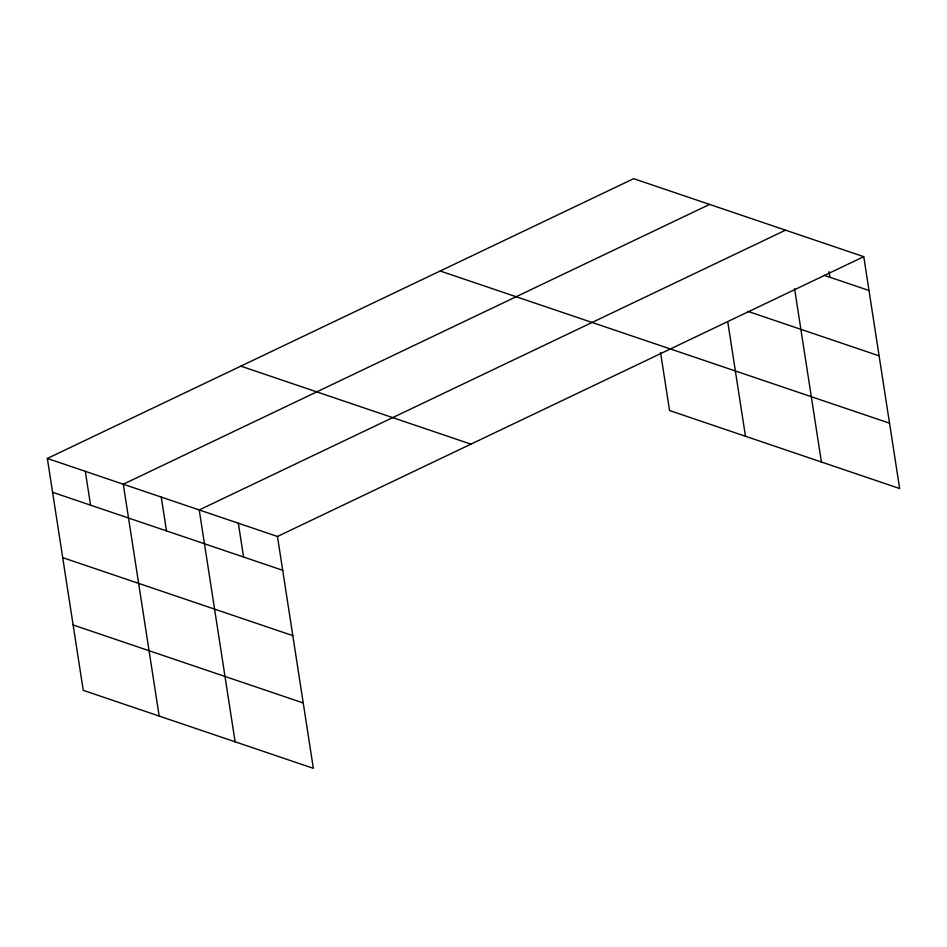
<?xml version="1.0" encoding="UTF-8"?>
<svg xmlns="http://www.w3.org/2000/svg" width="947" height="947" viewBox="0 0 947 947"><rect width="100%" height="100%" fill="white"/><g stroke="black" fill="none" stroke-linecap="round" stroke-linejoin="round"><path stroke-width="1.42" d="M47.35 458.466L277.459 536.476L313.35 768.325L83.241 690.327L47.35 458.466L633.65 178.675L863.759 256.673L899.65 488.534L669.541 410.525L660.544 352.438M709.587 204.422L123.288 484.213L159.179 716.062M785.525 230.157L199.225 509.948L235.116 741.809M277.459 536.476L863.759 256.673M824.281 275.34L868.991 290.492M747.988 311.397L879.112 355.847M440.166 271.008L889.529 423.179M240.822 366.134L470.943 444.143M52.582 492.286L282.691 570.283M62.703 557.641L292.812 635.638M73.12 624.973L303.241 702.97M829.004 271.588L829.868 277.234M794.58 288.657L821.416 462.006M727.817 322.205L745.478 436.271M238.336 523.206L243.58 557.025M161.25 497.08L166.494 530.9M85.313 471.346L90.557 505.153"/></g></svg>
